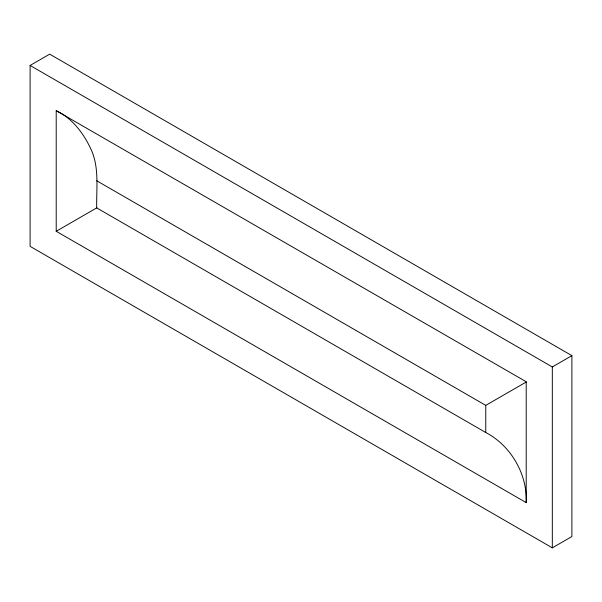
<?xml version="1.0" encoding="UTF-8"?>
<svg xmlns="http://www.w3.org/2000/svg" width="602" height="602" viewBox="0 0 602 602"><rect width="100%" height="100%" fill="white"/><g stroke="black" fill="none" stroke-linecap="round" stroke-linejoin="round"><path stroke-width="0.9" d="M61.713 113.567C74.174 121.551 83.482 133.682 89.833 146.918C99.766 165.783 96.275 187.531 96.711 207.901L485.761 432.514C510.85 445.51 527.563 474.391 526.208 502.625L56.212 231.281L56.212 110.678L60.922 113.153M30.1 65.452L49.68 54.15L571.9 355.647L571.9 536.548L552.32 547.85L30.1 246.353L30.1 65.452L552.32 366.949L571.9 355.647M56.212 231.281L96.93 207.765M485.761 432.514L485.761 405.379L526.457 381.886L56.212 110.678M96.711 180.766L485.761 405.379M552.32 366.949L552.32 547.85M526.208 382.029L526.208 502.625"/></g></svg>
